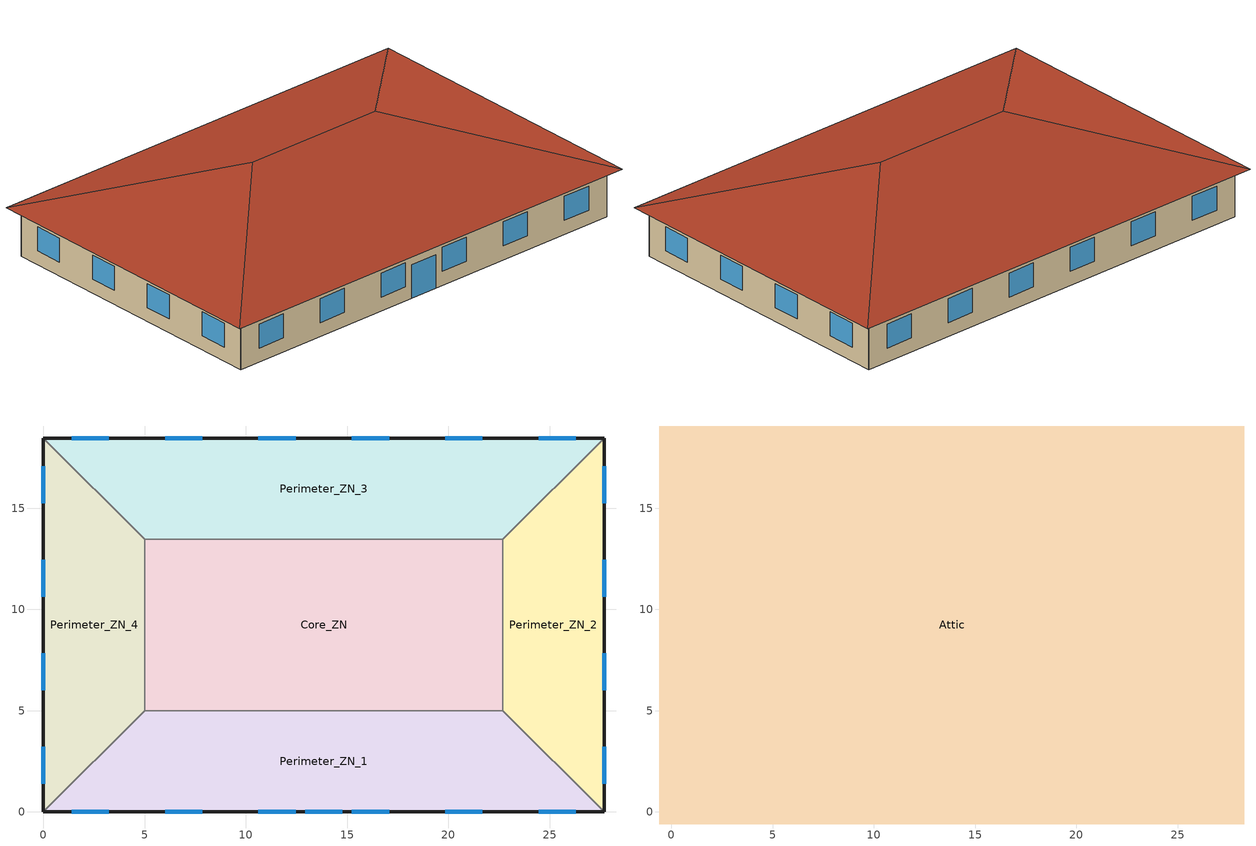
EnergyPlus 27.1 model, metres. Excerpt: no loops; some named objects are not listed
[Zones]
Core_ZN
 floor ground (ext-slab): 5,13.46 22.69,13.46 22.69,5 5,5 z0
 wall to Perimeter_ZN_1 (int-walls): 5,5 22.69,5 z0:3.05
 wall to Perimeter_ZN_2 (int-walls): 22.69,5 22.69,13.46 z0:3.05
 wall to Perimeter_ZN_3 (int-walls): 22.69,13.46 5,13.46 z0:3.05
 wall to Perimeter_ZN_4 (int-walls): 5,13.46 5,5 z0:3.05
Perimeter_ZN_1
 floor ground (ext-slab): 27.69,0 0,0 5,5 22.69,5 z0
 wall outside (ext-walls): 0,0 27.69,0 z0:3.05
 wall to Perimeter_ZN_4 (int-walls): 5,5 0,0 z0:3.05
 wall to Perimeter_ZN_2 (int-walls): 27.69,0 22.69,5 z0:3.05
 window (TCwindow): 1.39,0 3.22,0 z0.9:2.42
 window (window_south): 6.01,0 7.84,0 / 10.62,0 12.45,0 / 15.24,0 17.07,0 / 19.85,0 21.68,0 / 24.47,0 26.3,0 z0.9:2.42; 12.93,0 14.76,0 z0:2.13
Perimeter_ZN_2
 floor ground (ext-slab): 22.69,13.46 27.69,18.46 27.69,0 22.69,5 z0
 wall outside (ext-walls): 27.69,0 27.69,18.46 z0:3.05
 wall to Perimeter_ZN_3 (int-walls): 27.69,18.46 22.69,13.46 z0:3.05
 window (window_east): 27.69,15.24 27.69,17.07 / 27.69,10.62 27.69,12.45 / 27.69,6.01 27.69,7.84 / 27.69,1.39 27.69,3.22 z0.9:2.42
Perimeter_ZN_3
 floor ground (ext-slab): 5,13.46 0,18.46 27.69,18.46 22.69,13.46 z0
 wall outside (ext-walls): 27.69,18.46 0,18.46 z0:3.05
 wall to Perimeter_ZN_4 (int-walls): 0,18.46 5,13.46 z0:3.05
 window (window_north): 26.3,18.46 24.47,18.46 / 21.68,18.46 19.85,18.46 / 17.07,18.46 15.24,18.46 / 12.45,18.46 10.62,18.46 / 7.84,18.46 6.01,18.46 / 3.22,18.46 1.39,18.46 z0.9:2.42
Perimeter_ZN_4
 floor ground (ext-slab): 5,5 0,0 0,18.46 5,13.46 z0
 wall outside (ext-walls): 0,18.46 0,0 z0:3.05
 window (window_west): 0,3.22 0,1.39 / 0,7.84 0,6.01 / 0,12.45 0,10.62 / 0,17.07 0,15.24 z0.9:2.42
Attic
 floor ground (exposed-floor): -0.6,19.06 0,18.46 0,0 -0.6,-0.6 z3.05; 0,0 27.69,0 28.29,-0.6 -0.6,-0.6 z3.05; 28.29,19.06 28.29,-0.6 27.69,0 27.69,18.46 z3.05; -0.6,19.06 28.29,19.06 27.69,18.46 0,18.46 z3.05
 floor to Perimeter_ZN_1 (INT-FLOOR-TOPSIDE): 0,0 5,5 22.69,5 27.69,0 z3.05
 floor to Perimeter_ZN_4 (INT-FLOOR-TOPSIDE): 5,13.46 5,5 0,0 0,18.46 z3.05
 floor to Perimeter_ZN_2 (INT-FLOOR-TOPSIDE): 22.69,5 22.69,13.46 27.69,18.46 27.69,0 z3.05
 floor to Core_ZN (INT-FLOOR-TOPSIDE): 5,13.46 22.69,13.46 22.69,5 5,5 z3.05
 floor to Perimeter_ZN_3 (INT-FLOOR-TOPSIDE): 0,18.46 27.69,18.46 22.69,13.46 5,13.46 z3.05
 roof outside (roofs): 28.29,19.06,3.05 -0.6,19.06,3.05 9.23,9.23,6.33 18.46,9.23,6.33; -0.6,19.06,3.05 -0.6,-0.6,3.05 9.23,9.23,6.33; 28.29,-0.6,3.05 28.29,19.06,3.05 18.46,9.23,6.33; -0.6,-0.6,3.05 28.29,-0.6,3.05 18.46,9.23,6.33 9.23,9.23,6.33
[Building]
Benchmark Small Office New V1.0_3.0: North Axis {deg}=0; Terrain=City; Loads Convergence Tolerance Value {W}=0.04; Temperature Convergence Tolerance Value {deltaC}=0.2; Solar Distribution=FullInteriorAndExterior; Maximum Number of Warmup Days=25; Minimum Number of Warmup Days=6
[Site:Location]
LAS_VEGAS_NV_USA TMY2-23169: Latitude {deg}=36.08; Longitude {deg}=-115.17; Time Zone {hr}=-8; Elevation {m}=664
[Site:GroundTemperature:BuildingSurface]
19.75, 19.79, 19.8, 19.83, 19.86, 19.86, 19.81, 19.8, 19.83, 19.86, 19.87, 19.84
[Site:WaterMainsTemperature]
Calculation Method=CORRELATION; Annual Average Outdoor Air Temperature {C}=19.48; Maximum Difference In Monthly Average Outdoor Air Temperatures {deltaC}=25.6
[SizingPeriod:DesignDay] Day of Month=21; Humidity Condition Type=Wetbulb; Barometric Pressure {Pa}=93598; Rain Indicator=No; Snow Indicator=No; Daylight Saving Time Indicator=No; Solar Model Indicator=ASHRAEClearSky
Name | Month | Day Type | Maximum Dry-Bulb Temperature {C} | Daily Dry-Bulb Temperature Range {deltaC} | Wetbulb or DewPoint at Maximum Dry-Bulb {C} | Wind Speed {m/s} | Wind Direction {deg} | Sky Clearness
LAS_VEGAS Ann Htg 99.6% Condns DB | 1 | WinterDesignDay | -1.7 | 0 | -1.7 | 3.1 | 240 | 0
LAS_VEGAS Ann Clg .4% Condns DB=>MWB | 7 | SummerDesignDay | 42.4 | 13.6 | 19.4 | 5.3 | 230 | 1
[WindowMaterial:Glazing] Infrared Transmittance at Normal Incidence=0; Dirt Correction Factor for Solar and Visible Transmittance=1; Solar Diffusing=No
Name | Optical Data Type | Thickness {m} | Solar Transmittance at Normal Incidence | Front Side Solar Reflectance at Normal Incidence | Back Side Solar Reflectance at Normal Incidence | Visible Transmittance at Normal Incidence | Front Side Visible Reflectance at Normal Incidence | Back Side Visible Reflectance at Normal Incidence | Front Side Infrared Hemispherical Emissivity | Back Side Infrared Hemispherical Emissivity | Conductivity {W/m-K} | Window Glass Spectral Data Set
Theoretical Glass [68] | SpectralAverage | 0.003 | 0.2442 | 0.7058 | 0.7058 | 0.3192 | 0.6308 | 0.6308 | 0.9 | 0.9 | 0.0199
SB60Clear3PPG | Spectral | 0.003276 |  |  |  |  |  |  | 0.035 | 0.84 | 1 | SB60Clear3PPGSP
Clear3PPG | Spectral | 0.003276 |  |  |  |  |  |  | 0.84 | 0.84 | 1 | Clear3PPGSP
WO18RT25 | Spectral | 0.0075 |  |  |  |  |  |  | 0.84 | 0.84 | 0.6 | WO18RT25SP
WO18RT27 | Spectral | 0.0075 |  |  |  |  |  |  | 0.84 | 0.84 | 0.6 | WO18RT27SP
WO18RT29 | Spectral | 0.0075 |  |  |  |  |  |  | 0.84 | 0.84 | 0.6 | WO18RT29SP
WO18RT31 | Spectral | 0.0075 |  |  |  |  |  |  | 0.84 | 0.84 | 0.6 | WO18RT31SP
WO18RT33 | Spectral | 0.0075 |  |  |  |  |  |  | 0.84 | 0.84 | 0.6 | WO18RT33SP
WO18RT35 | Spectral | 0.0075 |  |  |  |  |  |  | 0.84 | 0.84 | 0.6 | WO18RT35SP
WO18RT37 | Spectral | 0.0075 |  |  |  |  |  |  | 0.84 | 0.84 | 0.6 | WO18RT37SP
WO18RT39 | Spectral | 0.0075 |  |  |  |  |  |  | 0.84 | 0.84 | 0.6 | WO18RT39SP
WO18RT41 | Spectral | 0.0075 |  |  |  |  |  |  | 0.84 | 0.84 | 0.6 | WO18RT41SP
WO18RT43 | Spectral | 0.0075 |  |  |  |  |  |  | 0.84 | 0.84 | 0.6 | WO18RT43SP
WO18RT45 | Spectral | 0.0075 |  |  |  |  |  |  | 0.84 | 0.84 | 0.6 | WO18RT45SP
WO18RT50 | Spectral | 0.0075 |  |  |  |  |  |  | 0.84 | 0.84 | 0.6 | WO18RT50SP
WO18RT55 | Spectral | 0.0075 |  |  |  |  |  |  | 0.84 | 0.84 | 0.6 | WO18RT55SP
WO18RT60 | Spectral | 0.0075 |  |  |  |  |  |  | 0.84 | 0.84 | 0.6 | WO18RT60SP
WO18RT65 | Spectral | 0.0075 |  |  |  |  |  |  | 0.84 | 0.84 | 0.6 | WO18RT65SP
WO18RT70 | Spectral | 0.0075 |  |  |  |  |  |  | 0.84 | 0.84 | 0.6 | WO18RT70SP
WO18RT75 | Spectral | 0.0075 |  |  |  |  |  |  | 0.84 | 0.84 | 0.6 | WO18RT75SP
WO18RT80 | Spectral | 0.0075 |  |  |  |  |  |  | 0.84 | 0.84 | 0.6 | WO18RT80SP
WO18RT85 | Spectral | 0.0075 |  |  |  |  |  |  | 0.84 | 0.84 | 0.6 | WO18RT85SP
[Material] Thermal Absorptance=0.9
Name | Roughness | Thickness {m} | Conductivity {W/m-K} | Density {kg/m3} | Specific Heat {J/kg-K} | Solar Absorptance | Visible Absorptance
Wood Shingles | VeryRough | 0.0178 | 0.115 | 513 | 1255 | 0.78 | 0.78
1IN Wood Decking | MediumSmooth | 0.0254 | 0.1211 | 593 | 2510 | 0.78 | 0.78
Roof Insulation [2] | MediumRough | 0.2216 | 0.049 | 265 | 836.8 | 0.7 | 0.7
1/2IN Gypsum | Smooth | 0.0127 | 0.16 | 784.9 | 830 | 0.92 | 0.92
GP01 1/2 GYPSUM | Smooth | 0.0127 | 0.16 | 800 | 1090 | 0.7 | 0.5
1IN Stucco | Smooth | 0.0253 | 0.6918 | 1858 | 837 | 0.92 | 0.92
8IN Concrete HW | MediumRough | 0.2033 | 1.7296 | 2243 | 837 | 0.65 | 0.65
Wall Insulation [4] | MediumRough | 0.0339 | 0.0432 | 91 | 837 | 0.5 | 0.5
MAT-CC05 4 HW CONCRETE | Rough | 0.1016 | 1.311 | 2240 | 836.8 | 0.7 | 0.7
Floor Insulation [1] | MediumRough | 0.0464 | 0.045 | 265 | 836.8 | 0.7 | 0.7
MAT-CC05 8 HW CONCRETE | Rough | 0.2032 | 1.311 | 2240 | 836.8 | 0.7 | 0.7
Std MAT-CC05 4  MW CONCRETE | Rough | 0.1 | 0.858 | 1968 | 836.8 | 0.7 | 0.2
[Material:NoMass]
Name | Roughness | Thermal Resistance {m2-K/W} | Thermal Absorptance | Solar Absorptance | Visible Absorptance
CP02 CARPET PAD | VeryRough | 0.2165 | 0.9 | 0.7 | 0.8
AIR | Smooth | 0.2515 | 0.8 | 0.5 | 0.5
Std CP02 CARPET PAD | VeryRough | 0.21648 | 0.9 | 0.7 | 0.8
[Construction]
INT-FLOOR-TOPSIDE: Std MAT-CC05 4  MW CONCRETE, Std CP02 CARPET PAD
window_south; window_east; window_north; window_west: Theoretical Glass [68]
roofs: Wood Shingles, 1IN Wood Decking, Roof Insulation [2], 1/2IN Gypsum
int-walls: GP01 1/2 GYPSUM, GP01 1/2 GYPSUM
ext-walls: 1IN Stucco, 8IN Concrete HW, Wall Insulation [4], 1/2IN Gypsum
ext-slab: MAT-CC05 4 HW CONCRETE, CP02 CARPET PAD
exposed-floor: Floor Insulation [1], MAT-CC05 8 HW CONCRETE, CP02 CARPET PAD
TCwindow: Clear3PPG, AIR 3MM, TCGlazings, AIR 8MM, SB60Clear3PPG
[WindowMaterial:GlazingGroup:Thermochromic]
TCGlazings: Optical Data Temperature 1 {C}=25; Window Material Glazing Name 1=WO18RT25; Optical Data Temperature 2 {C}=27; Window Material Glazing Name 2=WO18RT27; Optical Data Temperature 3 {C}=29; Window Material Glazing Name 3=WO18RT29; Optical Data Temperature 4 {C}=31; Window Material Glazing Name 4=WO18RT31; Optical Data Temperature 5 {C}=33; Window Material Glazing Name 5=WO18RT33; Optical Data Temperature 6 {C}=35; Window Material Glazing Name 6=WO18RT35; Optical Data Temperature 7 {C}=37; Window Material Glazing Name 7=WO18RT37; Optical Data Temperature 8 {C}=39; Window Material Glazing Name 8=WO18RT39; Optical Data Temperature 9 {C}=41; Window Material Glazing Name 9=WO18RT41; Optical Data Temperature 10 {C}=43; Window Material Glazing Name 10=WO18RT43; Optical Data Temperature 11 {C}=45; Window Material Glazing Name 11=WO18RT45; Optical Data Temperature 12 {C}=50; Window Material Glazing Name 12=WO18RT50; Optical Data Temperature 13 {C}=55; Window Material Glazing Name 13=WO18RT55; Optical Data Temperature 14 {C}=60; Window Material Glazing Name 14=WO18RT60; Optical Data Temperature 15 {C}=65; Window Material Glazing Name 15=WO18RT65; Optical Data Temperature 16 {C}=70; Window Material Glazing Name 16=WO18RT70; Optical Data Temperature 17 {C}=75; Window Material Glazing Name 17=WO18RT75; Optical Data Temperature 18 {C}=80; Window Material Glazing Name 18=WO18RT80; Optical Data Temperature 19 {C}=85; Window Material Glazing Name 19=WO18RT85
[WindowMaterial:Gas] Gas Type=Air
Name | Thickness {m}
AIR 3MM | 0.003
AIR 8MM | 0.008
[MaterialProperty:GlazingSpectralData]
SB60Clear3PPGSP: 0.3, 0, 0.0511, 0.25, 0.305, 0, 0.0506, 0.257, 0.31, 0.001, 0.0506, 0.27, 0.315, 0.004, 0.0506, 0.2829, 0.32, 0.013, 0.0522, 0.2929, 0.325, 0.029, 0.0583, 0.3015, 0.33, 0.053, 0.0674, 0.3063, 0.335, 0.082, 0.0811, 0.3041, 0.34, 0.115, 0.0967, 0.2962, 0.345, 0.151, 0.1117, 0.2846, 0.35, 0.189, 0.1243, 0.2696, 0.355, 0.23, 0.1342, 0.2517, 0.36, 0.273, 0.1415, 0.2316, 0.365, 0.318, 0.1466, 0.2101, 0.37, 0.364, 0.1485, 0.1883, 0.375, 0.409, 0.1471, 0.1669, 0.38, 0.455, 0.1448, 0.1461, 0.385, 0.506, 0.1433, 0.1269, 0.39, 0.557, 0.1411, 0.1103, 0.395, 0.603, 0.1367, 0.0958, 0.4, 0.642, 0.1304, 0.0831, 0.41, 0.701, 0.1147, 0.063, 0.42, 0.739, 0.0988, 0.0497, 0.43, 0.762, 0.0853, 0.0412, 0.44, 0.774, 0.0747, 0.0366, 0.45, 0.781, 0.0674, 0.0349, 0.46, 0.787, 0.0621, 0.0354, 0.47, 0.791, 0.0588, 0.0376, 0.48, 0.795, 0.0575, 0.0408, 0.49, 0.799, 0.0575, 0.0446, 0.5, 0.803, 0.0585, 0.0483, 0.51, 0.806, 0.0603, 0.0517, 0.52, 0.808, 0.0622, 0.0545, 0.53, 0.809, 0.0637, 0.0565, 0.54, 0.809, 0.0642, 0.0568, 0.55, 0.808, 0.0639, 0.0562, 0.56, 0.807, 0.0623, 0.0541, 0.57, 0.805, 0.0598, 0.0512, 0.58, 0.803, 0.0566, 0.0478, 0.59, 0.8, 0.0532, 0.0442, 0.6, 0.796, 0.05, 0.0408, 0.61, 0.79, 0.0474, 0.0385, 0.62, 0.781, 0.0461, 0.0381, 0.63, 0.771, 0.0468, 0.0399, 0.64, 0.758, 0.0497, 0.0447, 0.65, 0.743, 0.0558, 0.0532, 0.66, 0.723, 0.0644, 0.0654, 0.67, 0.701, 0.0767, 0.0819, 0.68, 0.675, 0.092, 0.1029, 0.69, 0.646, 0.1107, 0.1278, 0.7, 0.616, 0.1313, 0.1564, 0.71, 0.583, 0.1545, 0.1883, 0.72, 0.55, 0.1787, 0.223, 0.73, 0.516, 0.2049, 0.2586, 0.74, 0.482, 0.2308, 0.2963, 0.75, 0.448, 0.2558, 0.3333, 0.76, 0.416, 0.2809, 0.3712, 0.77, 0.385, 0.3044, 0.4075, 0.78, 0.355, 0.3267, 0.4425, 0.79, 0.328, 0.3476, 0.4774, 0.8, 0.302, 0.368, 0.5104, 0.81, 0.279, 0.3861, 0.541, 0.82, 0.257, 0.4033, 0.5692, 0.83, 0.237, 0.4166, 0.5954, 0.84, 0.219, 0.4301, 0.6208, 0.85, 0.202, 0.4446, 0.6414, 0.86, 0.187, 0.4588, 0.6673, 0.87, 0.173, 0.468, 0.6868, 0.88, 0.161, 0.4744, 0.7023, 0.89, 0.149, 0.4825, 0.7192, 0.9, 0.139, 0.4907, 0.7346, 0.91, 0.129, 0.497, 0.7488, 0.92, 0.121, 0.5041, 0.7618, 0.93, 0.113, 0.5098, 0.7733, 0.94, 0.106, 0.5149, 0.7847, 0.95, 0.1, 0.5201, 0.7949, 0.96, 0.093, 0.5245, 0.8046, 0.97, 0.086, 0.5281, 0.8135, 0.98, 0.081, 0.5323, 0.8218, 0.99, 0.076, 0.5364, 0.8292, 1, 0.072, 0.5402, 0.8365, 1.05, 0.055, 0.5564, 0.8654, 1.1, 0.043, 0.5703, 0.8865, 1.15, 0.034, 0.5821, 0.9019, 1.2, 0.028, 0.5959, 0.9154, 1.25, 0.023, 0.6096, 0.9245, 1.3, 0.02, 0.6252, 0.9312, 1.35, 0.016, 0.6433, 0.9372, 1.4, 0.014, 0.6624, 0.9426, 1.45, 0.012, 0.6861, 0.9473, 1.5, 0.011, 0.7091, 0.9494, 1.55, 0.011, 0.729, 0.9522, 1.6, 0.01, 0.7431, 0.9537, 1.65, 0.009, 0.754, 0.9566, 1.7, 0.01, 0.758, 0.9566, 1.75, 0.008, 0.7591, 0.9576, 1.8, 0.008, 0.7588, 0.9595, 1.85, 0.007, 0.7574, 0.9607, 1.9, 0.007, 0.7558, 0.9603, 1.95, 0.007, 0.7609, 0.9627, 2, 0.003, 0.7563, 0.9638, 2.05, 0.004, 0.7567, 0.964, 2.1, 0.004, 0.7607, 0.9664, 2.15, 0.006, 0.7604, 0.9665, 2.2, 0.005, 0.7338, 0.9661, 2.25, 0.005, 0.7347, 0.9634, 2.3, 0.005, 0.7449, 0.9734, 2.35, 0.01, 0.7516, 0.9639, 2.4, 0.001, 0.754, 0.9735, 2.45, 0.005, 0.7222, 0.953, 2.5, 0.018, 0.7185, 0.9648
Clear3PPGSP: 0.3, 0.008, 0.0511, 0.0571, 0.305, 0.008, 0.0506, 0.0564, 0.31, 0.018, 0.0505, 0.0559, 0.315, 0.053, 0.0504, 0.0555, 0.32, 0.137, 0.051, 0.0561, 0.325, 0.263, 0.0536, 0.0583, 0.33, 0.409, 0.0586, 0.0629, 0.335, 0.545, 0.0657, 0.0691, 0.34, 0.655, 0.0729, 0.0758, 0.345, 0.737, 0.0792, 0.0813, 0.35, 0.793, 0.0838, 0.0855, 0.355, 0.832, 0.0872, 0.0885, 0.36, 0.855, 0.089, 0.09, 0.365, 0.868, 0.0907, 0.0909, 0.37, 0.872, 0.0904, 0.0912, 0.375, 0.863, 0.0891, 0.0899, 0.38, 0.86, 0.0889, 0.0892, 0.385, 0.871, 0.0897, 0.0903, 0.39, 0.882, 0.0907, 0.091, 0.395, 0.889, 0.091, 0.0913, 0.4, 0.892, 0.0909, 0.0914, 0.41, 0.892, 0.0903, 0.0907, 0.42, 0.891, 0.09, 0.0903, 0.43, 0.892, 0.0894, 0.0898, 0.44, 0.893, 0.0891, 0.0895, 0.45, 0.896, 0.0892, 0.0892, 0.46, 0.9, 0.0887, 0.0889, 0.47, 0.902, 0.0885, 0.0886, 0.48, 0.903, 0.0885, 0.0886, 0.49, 0.904, 0.0881, 0.0882, 0.5, 0.904, 0.0877, 0.0879, 0.51, 0.905, 0.0873, 0.0876, 0.52, 0.905, 0.0871, 0.0873, 0.53, 0.905, 0.087, 0.087, 0.54, 0.904, 0.0868, 0.0869, 0.55, 0.903, 0.0863, 0.0865, 0.56, 0.901, 0.0861, 0.0862, 0.57, 0.899, 0.0856, 0.0858, 0.58, 0.897, 0.0851, 0.0854, 0.59, 0.895, 0.0847, 0.0849, 0.6, 0.891, 0.0843, 0.0846, 0.61, 0.888, 0.0838, 0.0841, 0.62, 0.885, 0.0833, 0.0834, 0.63, 0.881, 0.0827, 0.0831, 0.64, 0.877, 0.0822, 0.0826, 0.65, 0.873, 0.0816, 0.0822, 0.66, 0.869, 0.0811, 0.0816, 0.67, 0.864, 0.0807, 0.0812, 0.68, 0.859, 0.08, 0.0805, 0.69, 0.855, 0.0796, 0.08, 0.7, 0.849, 0.0788, 0.0796, 0.71, 0.844, 0.0783, 0.0788, 0.72, 0.839, 0.0779, 0.0784, 0.73, 0.834, 0.0771, 0.0778, 0.74, 0.829, 0.0766, 0.0775, 0.75, 0.824, 0.0761, 0.0768, 0.76, 0.818, 0.0756, 0.0762, 0.77, 0.813, 0.0752, 0.0759, 0.78, 0.808, 0.0746, 0.0754, 0.79, 0.804, 0.0741, 0.0751, 0.8, 0.799, 0.0735, 0.0744, 0.81, 0.795, 0.0733, 0.0742, 0.82, 0.791, 0.0727, 0.0737, 0.83, 0.786, 0.0722, 0.0735, 0.84, 0.783, 0.0717, 0.0721, 0.85, 0.777, 0.0705, 0.0722, 0.86, 0.776, 0.0721, 0.0725, 0.87, 0.772, 0.0716, 0.0724, 0.88, 0.769, 0.0706, 0.0713, 0.89, 0.766, 0.0703, 0.0711, 0.9, 0.764, 0.07, 0.0707, 0.91, 0.762, 0.0691, 0.0705, 0.92, 0.76, 0.0691, 0.0698, 0.93, 0.758, 0.0687, 0.0697, 0.94, 0.756, 0.0683, 0.0692, 0.95, 0.755, 0.068, 0.0689, 0.96, 0.753, 0.0677, 0.0686, 0.97, 0.752, 0.0669, 0.0676, 0.98, 0.751, 0.0657, 0.0666, 0.99, 0.75, 0.0652, 0.066, 1, 0.749, 0.0645, 0.0658, 1.05, 0.747, 0.0636, 0.0645, 1.1, 0.746, 0.0633, 0.0644, 1.15, 0.748, 0.0633, 0.0643, 1.2, 0.751, 0.0633, 0.0641, 1.25, 0.756, 0.0636, 0.0644, 1.3, 0.764, 0.0641, 0.0648, 1.35, 0.774, 0.0644, 0.0652, 1.4, 0.784, 0.0648, 0.0655, 1.45, 0.797, 0.0657, 0.0666, 1.5, 0.809, 0.0666, 0.0674, 1.55, 0.82, 0.0673, 0.0679, 1.6, 0.827, 0.068, 0.0687, 1.65, 0.832, 0.0685, 0.0692, 1.7, 0.834, 0.0687, 0.0692, 1.75, 0.834, 0.0687, 0.0694, 1.8, 0.832, 0.0687, 0.0691, 1.85, 0.83, 0.0691, 0.0696, 1.9, 0.829, 0.0678, 0.0683, 1.95, 0.829, 0.069, 0.0694, 2, 0.828, 0.068, 0.0685, 2.05, 0.829, 0.0676, 0.0683, 2.1, 0.83, 0.0676, 0.0678, 2.15, 0.827, 0.0688, 0.0687, 2.2, 0.812, 0.0719, 0.0721, 2.25, 0.814, 0.0716, 0.0714, 2.3, 0.82, 0.0724, 0.0725, 2.35, 0.818, 0.0719, 0.0734, 2.4, 0.82, 0.0705, 0.0715, 2.45, 0.811, 0.071, 0.0712, 2.5, 0.804, 0.0682, 0.0692
WO18RT25SP: 0.3, 0, 0.04, 0.04, 0.305, 0, 0.04, 0.04, 0.31, 0, 0.04, 0.04, 0.315, 0, 0.04, 0.04, 0.32, 0, 0.04, 0.04, 0.325, 0.001, 0.04, 0.04, 0.33, 0.001, 0.04, 0.04, 0.335, 0.001, 0.04, 0.04, 0.34, 0.001, 0.04, 0.04, 0.345, 0.001, 0.04, 0.04, 0.35, 0.001, 0.04, 0.04, 0.355, 0.01, 0.04, 0.04, 0.36, 0.018, 0.041, 0.041, 0.365, 0.025, 0.041, 0.041, 0.37, 0.035, 0.041, 0.041, 0.375, 0.049, 0.042, 0.042, 0.38, 0.068, 0.043, 0.043, 0.385, 0.096, 0.044, 0.044, 0.39, 0.134, 0.045, 0.045, 0.395, 0.156, 0.046, 0.046, 0.4, 0.181, 0.047, 0.047, 0.405, 0.213, 0.049, 0.049, 0.41, 0.248, 0.05, 0.05, 0.415, 0.294, 0.052, 0.052, 0.42, 0.337, 0.053, 0.053, 0.425, 0.375, 0.055, 0.055, 0.43, 0.426, 0.057, 0.057, 0.435, 0.464, 0.059, 0.059, 0.44, 0.506, 0.06, 0.06, 0.445, 0.541, 0.062, 0.062, 0.45, 0.571, 0.063, 0.063, 0.455, 0.596, 0.064, 0.064, 0.46, 0.618, 0.065, 0.065, 0.465, 0.64, 0.066, 0.066, 0.47, 0.662, 0.066, 0.066, 0.475, 0.679, 0.067, 0.067, 0.48, 0.699, 0.068, 0.068, 0.485, 0.715, 0.069, 0.069, 0.49, 0.731, 0.069, 0.069, 0.495, 0.743, 0.07, 0.07, 0.5, 0.753, 0.07, 0.07, 0.505, 0.755, 0.07, 0.07, 0.51, 0.753, 0.07, 0.07, 0.515, 0.75, 0.07, 0.07, 0.52, 0.746, 0.07, 0.07, 0.525, 0.745, 0.07, 0.07, 0.53, 0.745, 0.07, 0.07, 0.535, 0.745, 0.07, 0.07, 0.54, 0.745, 0.07, 0.07, 0.545, 0.745, 0.07, 0.07, 0.55, 0.745, 0.07, 0.07, 0.555, 0.743, 0.07, 0.07, 0.56, 0.74, 0.07, 0.07, 0.565, 0.736, 0.069, 0.069, 0.57, 0.729, 0.069, 0.069, 0.575, 0.722, 0.069, 0.069, 0.58, 0.714, 0.069, 0.069, 0.585, 0.705, 0.068, 0.068, 0.59, 0.693, 0.068, 0.068, 0.595, 0.682, 0.067, 0.067, 0.6, 0.673, 0.067, 0.067, 0.605, 0.664, 0.067, 0.067, 0.61, 0.655, 0.066, 0.066, 0.615, 0.646, 0.066, 0.066, 0.62, 0.637, 0.065, 0.065, 0.625, 0.63, 0.065, 0.065, 0.63, 0.624, 0.065, 0.065, 0.635, 0.619, 0.065, 0.065, 0.64, 0.616, 0.065, 0.065, 0.645, 0.614, 0.065, 0.065, 0.65, 0.611, 0.064, 0.064, 0.655, 0.611, 0.064, 0.064, 0.66, 0.612, 0.064, 0.064, 0.665, 0.614, 0.065, 0.065, 0.67, 0.616, 0.065, 0.065, 0.675, 0.618, 0.065, 0.065, 0.68, 0.621, 0.065, 0.065, 0.685, 0.624, 0.065, 0.065, 0.69, 0.627, 0.065, 0.065, 0.695, 0.628, 0.065, 0.065, 0.7, 0.632, 0.065, 0.065, 0.705, 0.635, 0.065, 0.065, 0.71, 0.639, 0.066, 0.066, 0.715, 0.644, 0.066, 0.066, 0.72, 0.646, 0.066, 0.066, 0.725, 0.646, 0.066, 0.066, 0.73, 0.649, 0.066, 0.066, 0.735, 0.65, 0.066, 0.066, 0.74, 0.652, 0.066, 0.066, 0.745, 0.655, 0.066, 0.066, 0.75, 0.658, 0.066, 0.066, 0.755, 0.659, 0.066, 0.066, 0.76, 0.666, 0.067, 0.067, 0.765, 0.668, 0.067, 0.067, 0.77, 0.671, 0.067, 0.067, 0.775, 0.676, 0.067, 0.067, 0.78, 0.678, 0.067, 0.067, 0.785, 0.681, 0.067, 0.067, 0.79, 0.682, 0.067, 0.067, 0.795, 0.682, 0.067, 0.067, 0.8, 0.687, 0.067, 0.067, 0.805, 0.689, 0.068, 0.068, 0.81, 0.688, 0.068, 0.068, 0.815, 0.689, 0.068, 0.068, 0.82, 0.689, 0.068, 0.068, 0.825, 0.689, 0.068, 0.068, 0.83, 0.687, 0.067, 0.067, 0.835, 0.689, 0.068, 0.068, 0.84, 0.687, 0.067, 0.067, 0.845, 0.685, 0.067, 0.067, 0.85, 0.682, 0.067, 0.067, 0.855, 0.682, 0.067, 0.067, 0.86, 0.679, 0.067, 0.067, 0.865, 0.678, 0.067, 0.067, 0.87, 0.678, 0.067, 0.067, 0.875, 0.678, 0.067, 0.067, 0.88, 0.675, 0.067, 0.067, 0.885, 0.671, 0.067, 0.067, 0.89, 0.665, 0.067, 0.067, 0.895, 0.665, 0.067, 0.067, 0.9, 0.662, 0.066, 0.066, 0.905, 0.656, 0.066, 0.066, 0.91, 0.65, 0.066, 0.066, 0.915, 0.648, 0.066, 0.066, 0.92, 0.644, 0.066, 0.066, 0.925, 0.644, 0.066, 0.066, 0.93, 0.638, 0.066, 0.066, 0.935, 0.638, 0.066, 0.066, 0.94, 0.632, 0.065, 0.065, 0.945, 0.63, 0.065, 0.065, 0.95, 0.627, 0.065, 0.065, 0.955, 0.622, 0.065, 0.065, 0.96, 0.619, 0.065, 0.065, 0.965, 0.617, 0.065, 0.065, 0.97, 0.612, 0.064, 0.064, 0.975, 0.607, 0.064, 0.064, 0.98, 0.607, 0.064, 0.064, 0.985, 0.605, 0.064, 0.064, 0.99, 0.596, 0.064, 0.064, 0.995, 0.59, 0.064, 0.064, 1, 0.591, 0.064, 0.064, 1.005, 0.59, 0.064, 0.064, 1.01, 0.59, 0.064, 0.064, 1.015, 0.589, 0.064, 0.064, 1.02, 0.59, 0.064, 0.064, 1.025, 0.59, 0.064, 0.064, 1.03, 0.591, 0.064, 0.064, 1.035, 0.593, 0.064, 0.064, 1.04, 0.596, 0.064, 0.064, 1.045, 0.6, 0.064, 0.064, 1.05, 0.604, 0.064, 0.064, 1.055, 0.608, 0.064, 0.064, 1.06, 0.611, 0.064, 0.064, 1.065, 0.613, 0.065, 0.065, 1.07, 0.615, 0.065, 0.065, 1.075, 0.617, 0.065, 0.065, 1.08, 0.619, 0.065, 0.065, 1.085, 0.624, 0.065, 0.065, 1.09, 0.629, 0.065, 0.065, 1.095, 0.633, 0.065, 0.065, 1.1, 0.636, 0.065, 0.065, 1.105, 0.638, 0.066, 0.066, 1.11, 0.64, 0.066, 0.066, 1.115, 0.64, 0.066, 0.066, 1.12, 0.64, 0.066, 0.066, 1.125, 0.64, 0.066, 0.066, 1.13, 0.64, 0.066, 0.066, 1.135, 0.638, 0.066, 0.066, 1.14, 0.638, 0.066, 0.066, 1.145, 0.637, 0.065, 0.065, 1.15, 0.634, 0.065, 0.065, 1.155, 0.632, 0.065, 0.065, 1.16, 0.632, 0.065, 0.065, 1.165, 0.631, 0.065, 0.065, 1.17, 0.627, 0.065, 0.065, 1.175, 0.624, 0.065, 0.065, 1.18, 0.618, 0.065, 0.065, 1.185, 0.611, 0.064, 0.064, 1.19, 0.601, 0.064, 0.064, 1.195, 0.6, 0.064, 0.064, 1.2, 0.605, 0.064, 0.064, 1.205, 0.611, 0.064, 0.064, 1.21, 0.619, 0.065, 0.065, 1.215, 0.625, 0.065, 0.065, 1.22, 0.634, 0.065, 0.065, 1.225, 0.64, 0.066, 0.066, 1.23, 0.644, 0.066, 0.066, 1.235, 0.647, 0.066, 0.066, 1.24, 0.65, 0.066, 0.066, 1.245, 0.653, 0.066, 0.066, 1.25, 0.656, 0.066, 0.066, 1.255, 0.658, 0.066, 0.066, 1.26, 0.661, 0.066, 0.066, 1.265, 0.662, 0.066, 0.066, 1.27, 0.667, 0.067, 0.067, 1.275, 0.668, 0.067, 0.067, 1.28, 0.671, 0.067, 0.067, 1.285, 0.675, 0.067, 0.067, 1.29, 0.678, 0.067, 0.067, 1.295, 0.679, 0.067, 0.067, 1.3, 0.682, 0.067, 0.067, 1.305, 0.684, 0.067, 0.067, 1.31, 0.687, 0.067, 0.067, 1.315, 0.689, 0.068, 0.068, 1.32, 0.692, 0.068, 0.068, 1.325, 0.693, 0.068, 0.068, 1.33, 0.695, 0.068, 0.068, 1.335, 0.697, 0.068, 0.068, 1.34, 0.698, 0.068, 0.068, 1.345, 0.698, 0.068, 0.068, 1.35, 0.698, 0.068, 0.068, 1.355, 0.695, 0.068, 0.068, 1.36, 0.692, 0.068, 0.068, 1.365, 0.692, 0.068, 0.068, 1.37, 0.687, 0.067, 0.067, 1.375, 0.682, 0.067, 0.067, 1.38, 0.676, 0.067, 0.067, 1.385, 0.678, 0.067, 0.067, 1.39, 0.676, 0.067, 0.067, 1.395, 0.675, 0.067, 0.067, 1.4, 0.676, 0.067, 0.067, 1.405, 0.675, 0.067, 0.067, 1.41, 0.671, 0.067, 0.067, 1.415, 0.67, 0.067, 0.067, 1.42, 0.673, 0.067, 0.067, 1.425, 0.671, 0.067, 0.067, 1.43, 0.668, 0.067, 0.067, 1.435, 0.67, 0.067, 0.067, 1.44, 0.67, 0.067, 0.067, 1.445, 0.668, 0.067, 0.067, 1.45, 0.67, 0.067, 0.067, 1.455, 0.67, 0.067, 0.067, 1.46, 0.673, 0.067, 0.067, 1.465, 0.676, 0.067, 0.067, 1.47, 0.681, 0.067, 0.067, 1.475, 0.684, 0.067, 0.067, 1.48, 0.689, 0.068, 0.068, 1.485, 0.69, 0.068, 0.068, 1.49, 0.695, 0.068, 0.068, 1.495, 0.698, 0.068, 0.068, 1.5, 0.703, 0.068, 0.068, 1.505, 0.706, 0.068, 0.068, 1.51, 0.711, 0.068, 0.068, 1.515, 0.714, 0.069, 0.069, 1.52, 0.718, 0.069, 0.069, 1.525, 0.719, 0.069, 0.069, 1.53, 0.724, 0.069, 0.069, 1.535, 0.724, 0.069, 0.069, 1.54, 0.728, 0.069, 0.069, 1.545, 0.728, 0.069, 0.069, 1.55, 0.728, 0.069, 0.069, 1.555, 0.728, 0.069, 0.069, 1.56, 0.728, 0.069, 0.069, 1.565, 0.728, 0.069, 0.069, 1.57, 0.728, 0.069, 0.069, 1.575, 0.728, 0.069, 0.069, 1.58, 0.729, 0.069, 0.069, 1.585, 0.731, 0.069, 0.069, 1.59, 0.733, 0.069, 0.069, 1.595, 0.735, 0.069, 0.069, 1.6, 0.736, 0.069, 0.069, 1.605, 0.738, 0.07, 0.07, 1.61, 0.74, 0.07, 0.07, 1.615, 0.741, 0.07, 0.07, 1.62, 0.741, 0.07, 0.07, 1.625, 0.741, 0.07, 0.07, 1.63, 0.741, 0.07, 0.07, 1.635, 0.741, 0.07, 0.07, 1.64, 0.741, 0.07, 0.07, 1.645, 0.743, 0.07, 0.07, 1.65, 0.741, 0.07, 0.07, 1.655, 0.74, 0.07, 0.07, 1.66, 0.736, 0.069, 0.069, 1.665, 0.735, 0.069, 0.069, 1.67, 0.724, 0.069, 0.069, 1.675, 0.716, 0.069, 0.069, 1.68, 0.698, 0.068, 0.068, 1.685, 0.673, 0.067, 0.067, 1.69, 0.608, 0.064, 0.064, 1.695, 0.574, 0.063, 0.063, 1.7, 0.521, 0.061, 0.061, 1.705, 0.493, 0.06, 0.06, 1.71, 0.499, 0.06, 0.06, 1.715, 0.507, 0.06, 0.06, 1.72, 0.512, 0.06, 0.06, 1.725, 0.526, 0.061, 0.061, 1.73, 0.548, 0.062, 0.062, 1.735, 0.546, 0.062, 0.062, 1.74, 0.533, 0.061, 0.061, 1.745, 0.527, 0.061, 0.061, 1.75, 0.522, 0.061, 0.061, 1.755, 0.53, 0.061, 0.061, 1.76, 0.552, 0.062, 0.062, 1.765, 0.568, 0.063, 0.063, 1.77, 0.589, 0.064, 0.064, 1.775, 0.6, 0.064, 0.064, 1.78, 0.619, 0.065, 0.065, 1.785, 0.625, 0.065, 0.065, 1.79, 0.63, 0.065, 0.065, 1.795, 0.632, 0.065, 0.065, 1.8, 0.635, 0.065, 0.065, 1.805, 0.637, 0.065, 0.065, 1.81, 0.638, 0.066, 0.066, 1.815, 0.638, 0.066, 0.066, 1.82, 0.638, 0.066, 0.066, 1.825, 0.64, 0.066, 0.066, 1.83, 0.646, 0.066, 0.066, 1.835, 0.649, 0.066, 0.066, 1.84, 0.656, 0.066, 0.066, 1.845, 0.658, 0.066, 0.066, 1.85, 0.667, 0.067, 0.067, 1.855, 0.673, 0.067, 0.067, 1.86, 0.681, 0.067, 0.067, 1.865, 0.681, 0.067, 0.067, 1.87, 0.684, 0.067, 0.067, 1.875, 0.687, 0.067, 0.067, 1.88, 0.687, 0.067, 0.067, 1.885, 0.685, 0.067, 0.067, 1.89, 0.685, 0.067, 0.067, 1.895, 0.685, 0.067, 0.067, 1.9, 0.689, 0.068, 0.068, 1.905, 0.682, 0.067, 0.067, 1.91, 0.682, 0.067, 0.067, 1.915, 0.679, 0.067, 0.067, 1.92, 0.681, 0.067, 0.067, 1.925, 0.678, 0.067, 0.067, 1.93, 0.679, 0.067, 0.067, 1.935, 0.679, 0.067, 0.067, 1.94, 0.679, 0.067, 0.067, 1.945, 0.681, 0.067, 0.067, 1.95, 0.684, 0.067, 0.067, 1.955, 0.685, 0.067, 0.067, 1.96, 0.687, 0.067, 0.067, 1.965, 0.685, 0.067, 0.067, 1.97, 0.685, 0.067, 0.067, 1.975, 0.687, 0.067, 0.067, 1.98, 0.684, 0.067, 0.067, 1.985, 0.684, 0.067, 0.067, 1.99, 0.682, 0.067, 0.067, 1.995, 0.681, 0.067, 0.067, 2, 0.678, 0.067, 0.067, 2.005, 0.673, 0.067, 0.067, 2.01, 0.662, 0.066, 0.066, 2.015, 0.655, 0.066, 0.066, 2.02, 0.646, 0.066, 0.066, 2.025, 0.638, 0.066, 0.066, 2.03, 0.63, 0.065, 0.065, 2.035, 0.622, 0.065, 0.065, 2.04, 0.614, 0.065, 0.065, 2.045, 0.608, 0.064, 0.064, 2.05, 0.598, 0.064, 0.064, 2.055, 0.593, 0.064, 0.064, 2.06, 0.582, 0.063, 0.063, 2.065, 0.575, 0.063, 0.063, 2.07, 0.569, 0.063, 0.063, 2.075, 0.568, 0.063, 0.063, 2.08, 0.565, 0.063, 0.063, 2.085, 0.565, 0.063, 0.063, 2.09, 0.566, 0.063, 0.063, 2.095, 0.566, 0.063, 0.063, 2.1, 0.57, 0.063, 0.063, 2.105, 0.571, 0.063, 0.063, 2.11, 0.575, 0.063, 0.063, 2.115, 0.577, 0.063, 0.063, 2.12, 0.581, 0.063, 0.063, 2.125, 0.582, 0.063, 0.063, 2.13, 0.582, 0.063, 0.063, 2.135, 0.581, 0.063, 0.063, 2.14, 0.582, 0.063, 0.063, 2.145, 0.583, 0.063, 0.063, 2.15, 0.586, 0.063, 0.063, 2.155, 0.585, 0.063, 0.063, 2.16, 0.585, 0.063, 0.063, 2.165, 0.585, 0.063, 0.063, 2.17, 0.585, 0.063, 0.063, 2.175, 0.585, 0.063, 0.063, 2.18, 0.583, 0.063, 0.063, 2.185, 0.581, 0.063, 0.063, 2.19, 0.573, 0.063, 0.063, 2.195, 0.569, 0.063, 0.063, 2.2, 0.56, 0.062, 0.062, 2.205, 0.556, 0.062, 0.062, 2.21, 0.551, 0.062, 0.062, 2.215, 0.545, 0.062, 0.062, 2.22, 0.532, 0.061, 0.061, 2.225, 0.521, 0.061, 0.061, 2.23, 0.505, 0.06, 0.06, 2.235, 0.486, 0.059, 0.059, 2.24, 0.456, 0.058, 0.058, 2.245, 0.429, 0.057, 0.057, 2.25, 0.375, 0.055, 0.055, 2.255, 0.33, 0.053, 0.053, 2.26, 0.263, 0.051, 0.051, 2.265, 0.22, 0.049, 0.049, 2.27, 0.167, 0.047, 0.047, 2.275, 0.142, 0.046, 0.046, 2.28, 0.111, 0.044, 0.044, 2.285, 0.093, 0.044, 0.044, 2.29, 0.076, 0.043, 0.043, 2.295, 0.063, 0.043, 0.043, 2.3, 0.052, 0.042, 0.042, 2.305, 0.049, 0.042, 0.042, 2.31, 0.057, 0.042, 0.042, 2.315, 0.068, 0.043, 0.043, 2.32, 0.084, 0.043, 0.043, 2.325, 0.089, 0.044, 0.044, 2.33, 0.097, 0.044, 0.044, 2.335, 0.099, 0.044, 0.044, 2.34, 0.1, 0.044, 0.044, 2.345, 0.1, 0.044, 0.044, 2.35, 0.101, 0.044, 0.044, 2.355, 0.11, 0.044, 0.044, 2.36, 0.121, 0.045, 0.045, 2.365, 0.125, 0.045, 0.045, 2.37, 0.13, 0.045, 0.045, 2.375, 0.132, 0.045, 0.045, 2.38, 0.131, 0.045, 0.045, 2.385, 0.131, 0.045, 0.045, 2.39, 0.134, 0.045, 0.045, 2.395, 0.138, 0.046, 0.046, 2.4, 0.143, 0.046, 0.046, 2.405, 0.148, 0.046, 0.046, 2.41, 0.153, 0.046, 0.046, 2.415, 0.152, 0.046, 0.046, 2.42, 0.149, 0.046, 0.046, 2.425, 0.144, 0.046, 0.046, 2.43, 0.132, 0.045, 0.045, 2.435, 0.128, 0.045, 0.045, 2.44, 0.125, 0.045, 0.045, 2.445, 0.124, 0.045, 0.045, 2.45, 0.116, 0.045, 0.045, 2.455, 0.113, 0.045, 0.045, 2.46, 0.114, 0.045, 0.045, 2.465, 0.117, 0.045, 0.045, 2.47, 0.126, 0.045, 0.045, 2.475, 0.128, 0.045, 0.045, 2.48, 0.129, 0.045, 0.045, 2.485, 0.135, 0.045, 0.045, 2.49, 0.145, 0.046, 0.046, 2.495, 0.15, 0.046, 0.046, 2.5, 0.155, 0.046, 0.046
WO18RT27SP: 0.3, 0, 0.04, 0.04, 0.305, 0, 0.04, 0.04, 0.31, 0, 0.04, 0.04, 0.315, 0, 0.04, 0.04, 0.32, 0, 0.04, 0.04, 0.325, 0.001, 0.04, 0.04, 0.33, 0.001, 0.04, 0.04, 0.335, 0.001, 0.04, 0.04, 0.34, 0.001, 0.04, 0.04, 0.345, 0.001, 0.04, 0.04, 0.35, 0.001, 0.04, 0.04, 0.355, 0.008, 0.04, 0.04, 0.36, 0.013, 0.041, 0.041, 0.365, 0.018, 0.041, 0.041, 0.37, 0.024, 0.041, 0.041, 0.375, 0.033, 0.041, 0.041, 0.38, 0.045, 0.042, 0.042, 0.385, 0.066, 0.043, 0.043, 0.39, 0.106, 0.044, 0.044, 0.395, 0.14, 0.046, 0.046, 0.4, 0.17, 0.047, 0.047, 0.405, 0.201, 0.048, 0.048, 0.41, 0.235, 0.049, 0.049, 0.415, 0.278, 0.051, 0.051, 0.42, 0.319, 0.053, 0.053, 0.425, 0.357, 0.054, 0.054, 0.43, 0.407, 0.056, 0.056, 0.435, 0.443, 0.058, 0.058, 0.44, 0.486, 0.059, 0.059, 0.445, 0.52, 0.061, 0.061, 0.45, 0.55, 0.062, 0.062, 0.455, 0.575, 0.063, 0.063, 0.46, 0.597, 0.064, 0.064, 0.465, 0.619, 0.065, 0.065, 0.47, 0.642, 0.066, 0.066, 0.475, 0.661, 0.066, 0.066, 0.48, 0.682, 0.067, 0.067, 0.485, 0.7, 0.068, 0.068, 0.49, 0.718, 0.069, 0.069, 0.495, 0.731, 0.069, 0.069, 0.5, 0.74, 0.07, 0.07, 0.505, 0.74, 0.07, 0.07, 0.51, 0.735, 0.069, 0.069, 0.515, 0.728, 0.069, 0.069, 0.52, 0.722, 0.069, 0.069, 0.525, 0.719, 0.069, 0.069, 0.53, 0.718, 0.069, 0.069, 0.535, 0.719, 0.069, 0.069, 0.54, 0.72, 0.069, 0.069, 0.545, 0.72, 0.069, 0.069, 0.55, 0.721, 0.069, 0.069, 0.555, 0.72, 0.069, 0.069, 0.56, 0.718, 0.069, 0.069, 0.565, 0.715, 0.069, 0.069, 0.57, 0.708, 0.068, 0.068, 0.575, 0.701, 0.068, 0.068, 0.58, 0.693, 0.068, 0.068, 0.585, 0.684, 0.067, 0.067, 0.59, 0.673, 0.067, 0.067, 0.595, 0.662, 0.066, 0.066, 0.6, 0.653, 0.066, 0.066, 0.605, 0.645, 0.066, 0.066, 0.61, 0.636, 0.065, 0.065, 0.615, 0.628, 0.065, 0.065, 0.62, 0.62, 0.065, 0.065, 0.625, 0.613, 0.065, 0.065, 0.63, 0.608, 0.064, 0.064, 0.635, 0.604, 0.064, 0.064, 0.64, 0.601, 0.064, 0.064, 0.645, 0.599, 0.064, 0.064, 0.65, 0.597, 0.064, 0.064, 0.655, 0.598, 0.064, 0.064, 0.66, 0.6, 0.064, 0.064, 0.665, 0.602, 0.064, 0.064, 0.67, 0.604, 0.064, 0.064, 0.675, 0.607, 0.064, 0.064, 0.68, 0.61, 0.064, 0.064, 0.685, 0.613, 0.065, 0.065, 0.69, 0.617, 0.065, 0.065, 0.695, 0.619, 0.065, 0.065, 0.7, 0.623, 0.065, 0.065, 0.705, 0.627, 0.065, 0.065, 0.71, 0.631, 0.065, 0.065, 0.715, 0.637, 0.065, 0.065, 0.72, 0.639, 0.066, 0.066, 0.725, 0.639, 0.066, 0.066, 0.73, 0.643, 0.066, 0.066, 0.735, 0.645, 0.066, 0.066, 0.74, 0.647, 0.066, 0.066, 0.745, 0.65, 0.066, 0.066, 0.75, 0.653, 0.066, 0.066, 0.755, 0.655, 0.066, 0.066, 0.76, 0.662, 0.066, 0.066, 0.765, 0.665, 0.067, 0.067, 0.77, 0.668, 0.067, 0.067, 0.775, 0.673, 0.067, 0.067, 0.78, 0.675, 0.067, 0.067, 0.785, 0.678, 0.067, 0.067, 0.79, 0.68, 0.067, 0.067, 0.795, 0.68, 0.067, 0.067, 0.8, 0.685, 0.067, 0.067, 0.805, 0.686, 0.067, 0.067, 0.81, 0.686, 0.067, 0.067, 0.815, 0.687, 0.067, 0.067, 0.82, 0.687, 0.067, 0.067, 0.825, 0.687, 0.067, 0.067, 0.83, 0.686, 0.067, 0.067, 0.835, 0.687, 0.067, 0.067, 0.84, 0.685, 0.067, 0.067, 0.845, 0.684, 0.067, 0.067, 0.85, 0.681, 0.067, 0.067, 0.855, 0.681, 0.067, 0.067, 0.86, 0.678, 0.067, 0.067, 0.865, 0.676, 0.067, 0.067, 0.87, 0.676, 0.067, 0.067, 0.875, 0.676, 0.067, 0.067, 0.88, 0.673, 0.067, 0.067, 0.885, 0.67, 0.067, 0.067, 0.89, 0.664, 0.067, 0.067, 0.895, 0.663, 0.067, 0.067, 0.9, 0.661, 0.066, 0.066, 0.905, 0.654, 0.066, 0.066, 0.91, 0.648, 0.066, 0.066, 0.915, 0.646, 0.066, 0.066, 0.92, 0.642, 0.066, 0.066, 0.925, 0.642, 0.066, 0.066, 0.93, 0.636, 0.065, 0.065, 0.935, 0.636, 0.065, 0.065, 0.94, 0.63, 0.065, 0.065, 0.945, 0.627, 0.065, 0.065, 0.95, 0.624, 0.065, 0.065, 0.955, 0.62, 0.065, 0.065, 0.96, 0.617, 0.065, 0.065, 0.965, 0.614, 0.065, 0.065, 0.97, 0.609, 0.064, 0.064, 0.975, 0.604, 0.064, 0.064, 0.98, 0.604, 0.064, 0.064, 0.985, 0.602, 0.064, 0.064, 0.99, 0.593, 0.064, 0.064, 0.995, 0.587, 0.063, 0.063, 1, 0.587, 0.063, 0.063, 1.005, 0.586, 0.063, 0.063, 1.01, 0.585, 0.063, 0.063, 1.015, 0.585, 0.063, 0.063, 1.02, 0.585, 0.063, 0.063, 1.025, 0.586, 0.063, 0.063, 1.03, 0.587, 0.063, 0.063, 1.035, 0.589, 0.064, 0.064, 1.04, 0.592, 0.064, 0.064, 1.045, 0.596, 0.064, 0.064, 1.05, 0.6, 0.064, 0.064, 1.055, 0.604, 0.064, 0.064, 1.06, 0.607, 0.064, 0.064, 1.065, 0.61, 0.064, 0.064, 1.07, 0.612, 0.064, 0.064, 1.075, 0.614, 0.065, 0.065, 1.08, 0.616, 0.065, 0.065, 1.085, 0.622, 0.065, 0.065, 1.09, 0.627, 0.065, 0.065, 1.095, 0.631, 0.065, 0.065, 1.1, 0.634, 0.065, 0.065, 1.105, 0.636, 0.065, 0.065, 1.11, 0.639, 0.066, 0.066, 1.115, 0.639, 0.066, 0.066, 1.12, 0.639, 0.066, 0.066, 1.125, 0.64, 0.066, 0.066, 1.13, 0.64, 0.066, 0.066, 1.135, 0.638, 0.066, 0.066, 1.14, 0.638, 0.066, 0.066, 1.145, 0.637, 0.065, 0.065, 1.15, 0.634, 0.065, 0.065, 1.155, 0.632, 0.065, 0.065, 1.16, 0.632, 0.065, 0.065, 1.165, 0.631, 0.065, 0.065, 1.17, 0.627, 0.065, 0.065, 1.175, 0.624, 0.065, 0.065, 1.18, 0.618, 0.065, 0.065, 1.185, 0.611, 0.064, 0.064, 1.19, 0.601, 0.064, 0.064, 1.195, 0.6, 0.064, 0.064, 1.2, 0.605, 0.064, 0.064, 1.205, 0.611, 0.064, 0.064, 1.21, 0.619, 0.065, 0.065, 1.215, 0.625, 0.065, 0.065, 1.22, 0.634, 0.065, 0.065, 1.225, 0.64, 0.066, 0.066, 1.23, 0.644, 0.066, 0.066, 1.235, 0.647, 0.066, 0.066, 1.24, 0.65, 0.066, 0.066, 1.245, 0.653, 0.066, 0.066, 1.25, 0.656, 0.066, 0.066, 1.255, 0.658, 0.066, 0.066, 1.26, 0.661, 0.066, 0.066, 1.265, 0.662, 0.066, 0.066, 1.27, 0.667, 0.067, 0.067, 1.275, 0.668, 0.067, 0.067, 1.28, 0.671, 0.067, 0.067, 1.285, 0.675, 0.067, 0.067, 1.29, 0.678, 0.067, 0.067, 1.295, 0.679, 0.067, 0.067, 1.3, 0.682, 0.067, 0.067, 1.305, 0.684, 0.067, 0.067, 1.31, 0.687, 0.067, 0.067, 1.315, 0.689, 0.068, 0.068, 1.32, 0.692, 0.068, 0.068, 1.325, 0.693, 0.068, 0.068, 1.33, 0.695, 0.068, 0.068, 1.335, 0.697, 0.068, 0.068, 1.34, 0.698, 0.068, 0.068, 1.345, 0.698, 0.068, 0.068, 1.35, 0.698, 0.068, 0.068, 1.355, 0.695, 0.068, 0.068, 1.36, 0.692, 0.068, 0.068, 1.365, 0.692, 0.068, 0.068, 1.37, 0.687, 0.067, 0.067, 1.375, 0.682, 0.067, 0.067, 1.38, 0.676, 0.067, 0.067, 1.385, 0.678, 0.067, 0.067, 1.39, 0.676, 0.067, 0.067, 1.395, 0.675, 0.067, 0.067, 1.4, 0.676, 0.067, 0.067, 1.405, 0.675, 0.067, 0.067, 1.41, 0.671, 0.067, 0.067, 1.415, 0.67, 0.067, 0.067, 1.42, 0.673, 0.067, 0.067, 1.425, 0.671, 0.067, 0.067, 1.43, 0.668, 0.067, 0.067, 1.435, 0.67, 0.067, 0.067, 1.44, 0.67, 0.067, 0.067, 1.445, 0.668, 0.067, 0.067, 1.45, 0.67, 0.067, 0.067, 1.455, 0.67, 0.067, 0.067, 1.46, 0.673, 0.067, 0.067, 1.465, 0.676, 0.067, 0.067, 1.47, 0.681, 0.067, 0.067, 1.475, 0.684, 0.067, 0.067, 1.48, 0.689, 0.068, 0.068, 1.485, 0.69, 0.068, 0.068, 1.49, 0.695, 0.068, 0.068, 1.495, 0.698, 0.068, 0.068, 1.5, 0.703, 0.068, 0.068, 1.505, 0.706, 0.068, 0.068, 1.51, 0.711, 0.068, 0.068, 1.515, 0.714, 0.069, 0.069, 1.52, 0.718, 0.069, 0.069, 1.525, 0.719, 0.069, 0.069, 1.53, 0.724, 0.069, 0.069, 1.535, 0.724, 0.069, 0.069, 1.54, 0.728, 0.069, 0.069, 1.545, 0.728, 0.069, 0.069, 1.55, 0.728, 0.069, 0.069, 1.555, 0.728, 0.069, 0.069, 1.56, 0.728, 0.069, 0.069, 1.565, 0.728, 0.069, 0.069, 1.57, 0.728, 0.069, 0.069, 1.575, 0.728, 0.069, 0.069, 1.58, 0.729, 0.069, 0.069, 1.585, 0.731, 0.069, 0.069, 1.59, 0.733, 0.069, 0.069, 1.595, 0.735, 0.069, 0.069, 1.6, 0.736, 0.069, 0.069, 1.605, 0.738, 0.07, 0.07, 1.61, 0.74, 0.07, 0.07, 1.615, 0.741, 0.07, 0.07, 1.62, 0.741, 0.07, 0.07, 1.625, 0.741, 0.07, 0.07, 1.63, 0.741, 0.07, 0.07, 1.635, 0.741, 0.07, 0.07, 1.64, 0.741, 0.07, 0.07, 1.645, 0.743, 0.07, 0.07, 1.65, 0.741, 0.07, 0.07, 1.655, 0.74, 0.07, 0.07, 1.66, 0.736, 0.069, 0.069, 1.665, 0.735, 0.069, 0.069, 1.67, 0.724, 0.069, 0.069, 1.675, 0.716, 0.069, 0.069, 1.68, 0.698, 0.068, 0.068, 1.685, 0.673, 0.067, 0.067, 1.69, 0.608, 0.064, 0.064, 1.695, 0.574, 0.063, 0.063, 1.7, 0.521, 0.061, 0.061, 1.705, 0.493, 0.06, 0.06, 1.71, 0.499, 0.06, 0.06, 1.715, 0.507, 0.06, 0.06, 1.72, 0.512, 0.06, 0.06, 1.725, 0.526, 0.061, 0.061, 1.73, 0.548, 0.062, 0.062, 1.735, 0.546, 0.062, 0.062, 1.74, 0.533, 0.061, 0.061, 1.745, 0.527, 0.061, 0.061, 1.75, 0.522, 0.061, 0.061, 1.755, 0.53, 0.061, 0.061, 1.76, 0.552, 0.062, 0.062, 1.765, 0.568, 0.063, 0.063, 1.77, 0.589, 0.064, 0.064, 1.775, 0.6, 0.064, 0.064, 1.78, 0.619, 0.065, 0.065, 1.785, 0.625, 0.065, 0.065, 1.79, 0.63, 0.065, 0.065, 1.795, 0.632, 0.065, 0.065, 1.8, 0.635, 0.065, 0.065, 1.805, 0.637, 0.065, 0.065, 1.81, 0.638, 0.066, 0.066, 1.815, 0.638, 0.066, 0.066, 1.82, 0.638, 0.066, 0.066, 1.825, 0.64, 0.066, 0.066, 1.83, 0.646, 0.066, 0.066, 1.835, 0.649, 0.066, 0.066, 1.84, 0.656, 0.066, 0.066, 1.845, 0.658, 0.066, 0.066, 1.85, 0.667, 0.067, 0.067, 1.855, 0.673, 0.067, 0.067, 1.86, 0.681, 0.067, 0.067, 1.865, 0.681, 0.067, 0.067, 1.87, 0.684, 0.067, 0.067, 1.875, 0.687, 0.067, 0.067, 1.88, 0.687, 0.067, 0.067, 1.885, 0.685, 0.067, 0.067, 1.89, 0.685, 0.067, 0.067, 1.895, 0.685, 0.067, 0.067, 1.9, 0.689, 0.068, 0.068, 1.905, 0.682, 0.067, 0.067, 1.91, 0.682, 0.067, 0.067, 1.915, 0.679, 0.067, 0.067, 1.92, 0.681, 0.067, 0.067, 1.925, 0.678, 0.067, 0.067, 1.93, 0.679, 0.067, 0.067, 1.935, 0.679, 0.067, 0.067, 1.94, 0.679, 0.067, 0.067, 1.945, 0.681, 0.067, 0.067, 1.95, 0.684, 0.067, 0.067, 1.955, 0.685, 0.067, 0.067, 1.96, 0.687, 0.067, 0.067, 1.965, 0.685, 0.067, 0.067, 1.97, 0.685, 0.067, 0.067, 1.975, 0.687, 0.067, 0.067, 1.98, 0.684, 0.067, 0.067, 1.985, 0.684, 0.067, 0.067, 1.99, 0.682, 0.067, 0.067, 1.995, 0.681, 0.067, 0.067, 2, 0.678, 0.067, 0.067, 2.005, 0.673, 0.067, 0.067, 2.01, 0.662, 0.066, 0.066, 2.015, 0.655, 0.066, 0.066, 2.02, 0.646, 0.066, 0.066, 2.025, 0.638, 0.066, 0.066, 2.03, 0.63, 0.065, 0.065, 2.035, 0.622, 0.065, 0.065, 2.04, 0.614, 0.065, 0.065, 2.045, 0.608, 0.064, 0.064, 2.05, 0.598, 0.064, 0.064, 2.055, 0.593, 0.064, 0.064, 2.06, 0.582, 0.063, 0.063, 2.065, 0.575, 0.063, 0.063, 2.07, 0.569, 0.063, 0.063, 2.075, 0.568, 0.063, 0.063, 2.08, 0.565, 0.063, 0.063, 2.085, 0.565, 0.063, 0.063, 2.09, 0.566, 0.063, 0.063, 2.095, 0.566, 0.063, 0.063, 2.1, 0.57, 0.063, 0.063, 2.105, 0.571, 0.063, 0.063, 2.11, 0.575, 0.063, 0.063, 2.115, 0.577, 0.063, 0.063, 2.12, 0.581, 0.063, 0.063, 2.125, 0.582, 0.063, 0.063, 2.13, 0.582, 0.063, 0.063, 2.135, 0.581, 0.063, 0.063, 2.14, 0.582, 0.063, 0.063, 2.145, 0.583, 0.063, 0.063, 2.15, 0.586, 0.063, 0.063, 2.155, 0.585, 0.063, 0.063, 2.16, 0.585, 0.063, 0.063, 2.165, 0.585, 0.063, 0.063, 2.17, 0.585, 0.063, 0.063, 2.175, 0.585, 0.063, 0.063, 2.18, 0.583, 0.063, 0.063, 2.185, 0.581, 0.063, 0.063, 2.19, 0.573, 0.063, 0.063, 2.195, 0.569, 0.063, 0.063, 2.2, 0.56, 0.062, 0.062, 2.205, 0.556, 0.062, 0.062, 2.21, 0.551, 0.062, 0.062, 2.215, 0.545, 0.062, 0.062, 2.22, 0.532, 0.061, 0.061, 2.225, 0.521, 0.061, 0.061, 2.23, 0.505, 0.06, 0.06, 2.235, 0.486, 0.059, 0.059, 2.24, 0.456, 0.058, 0.058, 2.245, 0.429, 0.057, 0.057, 2.25, 0.375, 0.055, 0.055, 2.255, 0.33, 0.053, 0.053, 2.26, 0.263, 0.051, 0.051, 2.265, 0.22, 0.049, 0.049, 2.27, 0.167, 0.047, 0.047, 2.275, 0.142, 0.046, 0.046, 2.28, 0.111, 0.044, 0.044, 2.285, 0.093, 0.044, 0.044, 2.29, 0.076, 0.043, 0.043, 2.295, 0.063, 0.043, 0.043, 2.3, 0.052, 0.042, 0.042, 2.305, 0.049, 0.042, 0.042, 2.31, 0.057, 0.042, 0.042, 2.315, 0.068, 0.043, 0.043, 2.32, 0.084, 0.043, 0.043, 2.325, 0.089, 0.044, 0.044, 2.33, 0.097, 0.044, 0.044, 2.335, 0.099, 0.044, 0.044, 2.34, 0.1, 0.044, 0.044, 2.345, 0.1, 0.044, 0.044, 2.35, 0.101, 0.044, 0.044, 2.355, 0.11, 0.044, 0.044, 2.36, 0.121, 0.045, 0.045, 2.365, 0.125, 0.045, 0.045, 2.37, 0.13, 0.045, 0.045, 2.375, 0.132, 0.045, 0.045, 2.38, 0.131, 0.045, 0.045, 2.385, 0.131, 0.045, 0.045, 2.39, 0.134, 0.045, 0.045, 2.395, 0.138, 0.046, 0.046, 2.4, 0.143, 0.046, 0.046, 2.405, 0.148, 0.046, 0.046, 2.41, 0.153, 0.046, 0.046, 2.415, 0.152, 0.046, 0.046, 2.42, 0.149, 0.046, 0.046, 2.425, 0.144, 0.046, 0.046, 2.43, 0.132, 0.045, 0.045, 2.435, 0.128, 0.045, 0.045, 2.44, 0.125, 0.045, 0.045, 2.445, 0.124, 0.045, 0.045, 2.45, 0.116, 0.045, 0.045, 2.455, 0.113, 0.045, 0.045, 2.46, 0.114, 0.045, 0.045, 2.465, 0.117, 0.045, 0.045, 2.47, 0.126, 0.045, 0.045, 2.475, 0.128, 0.045, 0.045, 2.48, 0.129, 0.045, 0.045, 2.485, 0.135, 0.045, 0.045, 2.49, 0.145, 0.046, 0.046, 2.495, 0.15, 0.046, 0.046, 2.5, 0.155, 0.046, 0.046
